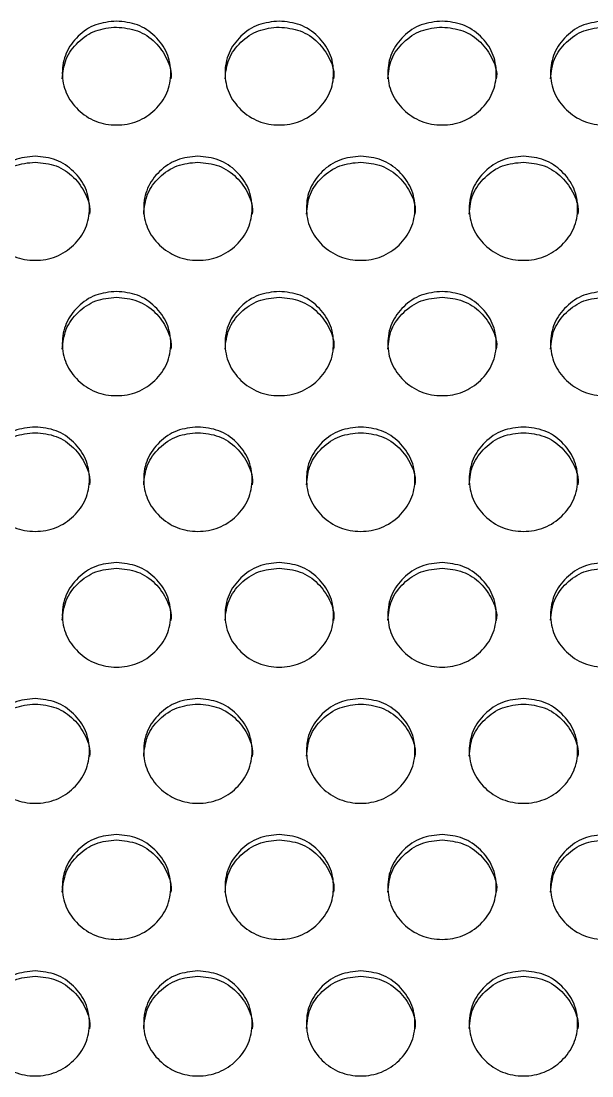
# Model space of a CAD drawing. Header units: millimetres. Extents: x 0.6 to 29.2, y 0.5 to 20.5.
# Drawn here: x 11.461 to 11.742, y 10.94 to 11.458 of the extents above; entities that cross this region are included whole.
import ezdxf

# ---------------------------------------------------------------- set-up
doc = ezdxf.new("R2010")
doc.units = ezdxf.units.MM

msp = doc.modelspace()

# ---------------------------------------------------------------- linework, layer by layer
for points, knots in [([(11.50802, 11.4582), (11.51153, 11.45786), (11.51855, 11.45717), (11.52731, 11.45111), (11.53344, 11.44278), (11.5353, 11.4327), (11.53344, 11.42262), (11.52731, 11.41423), (11.51855, 11.40836), (11.50802, 11.40657), (11.49748, 11.40836), (11.48872, 11.41423), (11.48259, 11.42262), (11.48073, 11.43269), (11.48259, 11.44278), (11.48872, 11.45111), (11.49748, 11.45719), (11.50451, 11.45787), (11.50802, 11.4582)], [0, 0, 0, 0, 0.062529, 0.124991, 0.187438, 0.249997, 0.312449, 0.375003, 0.437456, 0.500007, 0.562451, 0.625015, 0.68746, 0.750019, 0.812469, 0.875027, 0.937564, 1, 1, 1, 1]), ([(11.48135, 11.4298), (11.48171, 11.43315), (11.48243, 11.43987), (11.48877, 11.44818), (11.49747, 11.45425), (11.5045, 11.45493), (11.50802, 11.45527)], [0, 0, 0, 0, 0.2494188, 0.499737, 0.7500448, 1, 1, 1, 1]), ([(11.50802, 11.45527), (11.51152, 11.45492), (11.51853, 11.45423), (11.52739, 11.44817), (11.53313, 11.4399), (11.53535, 11.43304), (11.53468, 11.42976), (11.53468, 11.42976)], [0, 0, 0, 0, 0.250097, 0.49987, 0.749514, 0.999554, 1, 1, 1, 1]), ([(11.58802, 11.4582), (11.59153, 11.45786), (11.59855, 11.45717), (11.60731, 11.45111), (11.61344, 11.44278), (11.6153, 11.4327), (11.61344, 11.42262), (11.60731, 11.41423), (11.59855, 11.40836), (11.58802, 11.40657), (11.57748, 11.40836), (11.56872, 11.41423), (11.56259, 11.42262), (11.56073, 11.43269), (11.56259, 11.44278), (11.56872, 11.45111), (11.57748, 11.45719), (11.58451, 11.45787), (11.58802, 11.4582)], [0, 0, 0, 0, 0.062527, 0.124989, 0.187436, 0.249995, 0.312447, 0.375002, 0.437454, 0.500007, 0.562451, 0.625015, 0.687459, 0.750018, 0.812469, 0.875026, 0.937562, 1, 1, 1, 1]), ([(11.56135, 11.4298), (11.56171, 11.43315), (11.56243, 11.43987), (11.56877, 11.44818), (11.57747, 11.45425), (11.5845, 11.45493), (11.58802, 11.45527)], [0, 0, 0, 0, 0.2494197, 0.4997371, 0.7500362, 1, 1, 1, 1]), ([(11.58802, 11.45527), (11.59152, 11.45492), (11.59853, 11.45423), (11.60739, 11.44817), (11.61313, 11.4399), (11.61535, 11.43304), (11.61468, 11.42976), (11.61468, 11.42976)], [0, 0, 0, 0, 0.250089, 0.499864, 0.749511, 0.999554, 1, 1, 1, 1]), ([(11.66802, 11.4582), (11.67153, 11.45786), (11.67855, 11.45717), (11.68731, 11.45111), (11.69344, 11.44278), (11.6953, 11.4327), (11.69344, 11.42262), (11.68731, 11.41423), (11.67855, 11.40836), (11.66802, 11.40657), (11.65748, 11.40836), (11.64872, 11.41423), (11.64259, 11.42262), (11.64073, 11.43269), (11.64259, 11.44278), (11.64872, 11.45111), (11.65748, 11.45719), (11.66451, 11.45787), (11.66802, 11.4582)], [0, 0, 0, 0, 0.062529, 0.124991, 0.187438, 0.249997, 0.312449, 0.375004, 0.437458, 0.500009, 0.562453, 0.625017, 0.687461, 0.750021, 0.812471, 0.875029, 0.937564, 1, 1, 1, 1]), ([(11.64135, 11.4298), (11.64171, 11.43315), (11.64243, 11.43987), (11.64877, 11.44818), (11.65747, 11.45425), (11.6645, 11.45493), (11.66802, 11.45527)], [0, 0, 0, 0, 0.249422, 0.499742, 0.750043, 1, 1, 1, 1]), ([(11.66802, 11.45527), (11.67152, 11.45492), (11.67853, 11.45423), (11.68739, 11.44817), (11.69313, 11.4399), (11.69535, 11.43304), (11.69468, 11.42976), (11.69468, 11.42976)], [0, 0, 0, 0, 0.250097, 0.49987, 0.749514, 0.999554, 1, 1, 1, 1]), ([(11.74802, 11.4582), (11.75153, 11.45786), (11.75855, 11.45717), (11.76731, 11.45111), (11.77344, 11.44278), (11.7753, 11.4327), (11.77344, 11.42262), (11.76731, 11.41423), (11.75855, 11.40836), (11.74802, 11.40657), (11.73748, 11.40836), (11.72872, 11.41423), (11.72259, 11.42262), (11.72073, 11.43269), (11.72259, 11.44278), (11.72872, 11.45111), (11.73748, 11.45719), (11.74451, 11.45787), (11.74802, 11.4582)], [0, 0, 0, 0, 0.062529, 0.124991, 0.187437, 0.249996, 0.312448, 0.375003, 0.437455, 0.500008, 0.562452, 0.625014, 0.687459, 0.750019, 0.812469, 0.875027, 0.937564, 1, 1, 1, 1]), ([(11.72135, 11.4298), (11.72171, 11.43315), (11.72243, 11.43987), (11.72877, 11.44818), (11.73747, 11.45425), (11.7445, 11.45493), (11.74802, 11.45527)], [0, 0, 0, 0, 0.2494188, 0.499737, 0.7500448, 1, 1, 1, 1]), ([(11.46802, 11.3918), (11.47153, 11.39145), (11.47855, 11.39076), (11.48731, 11.38469), (11.49344, 11.37635), (11.4953, 11.36625), (11.49344, 11.35615), (11.48731, 11.34775), (11.47855, 11.34187), (11.46802, 11.34008), (11.45748, 11.34187), (11.44872, 11.34775), (11.44259, 11.35616), (11.44073, 11.36624), (11.44259, 11.37635), (11.44872, 11.38469), (11.45748, 11.39078), (11.46451, 11.39146), (11.46802, 11.3918)], [0, 0, 0, 0, 0.062527, 0.124991, 0.187436, 0.249995, 0.312448, 0.375003, 0.437455, 0.500008, 0.562452, 0.625014, 0.68746, 0.750019, 0.81247, 0.875027, 0.937564, 1, 1, 1, 1]), ([(11.54802, 11.3918), (11.55153, 11.39145), (11.55855, 11.39076), (11.56731, 11.38469), (11.57344, 11.37635), (11.5753, 11.36625), (11.57344, 11.35615), (11.56731, 11.34775), (11.55855, 11.34187), (11.54802, 11.34008), (11.53748, 11.34187), (11.52872, 11.34775), (11.52259, 11.35616), (11.52073, 11.36624), (11.52259, 11.37635), (11.52872, 11.38469), (11.53748, 11.39078), (11.54451, 11.39146), (11.54802, 11.3918)], [0, 0, 0, 0, 0.0625271, 0.1249887, 0.1874353, 0.2499944, 0.3124464, 0.3750022, 0.4374555, 0.5000064, 0.5624506, 0.6250148, 0.6874589, 0.7500184, 0.8124691, 0.8750265, 0.9375615, 1, 1, 1, 1]), ([(11.62802, 11.3918), (11.63153, 11.39145), (11.63855, 11.39076), (11.64731, 11.38469), (11.65344, 11.37635), (11.6553, 11.36625), (11.65344, 11.35615), (11.64731, 11.34775), (11.63855, 11.34187), (11.62802, 11.34008), (11.61748, 11.34187), (11.60872, 11.34775), (11.60259, 11.35616), (11.60073, 11.36624), (11.60259, 11.37635), (11.60872, 11.38469), (11.61748, 11.39078), (11.62451, 11.39146), (11.62802, 11.3918)], [0, 0, 0, 0, 0.062529, 0.124991, 0.187437, 0.249996, 0.312449, 0.375003, 0.437456, 0.500009, 0.562451, 0.625015, 0.687461, 0.75002, 0.81247, 0.875027, 0.937564, 1, 1, 1, 1]), ([(11.70802, 11.3918), (11.71153, 11.39145), (11.71855, 11.39076), (11.72731, 11.38469), (11.73344, 11.37635), (11.7353, 11.36625), (11.73344, 11.35615), (11.72731, 11.34775), (11.71855, 11.34187), (11.70802, 11.34008), (11.69748, 11.34187), (11.68872, 11.34775), (11.68259, 11.35616), (11.68073, 11.36624), (11.68259, 11.37635), (11.68872, 11.38469), (11.69748, 11.39078), (11.70451, 11.39146), (11.70802, 11.3918)], [0, 0, 0, 0, 0.062527, 0.124989, 0.187435, 0.249995, 0.312447, 0.375003, 0.437456, 0.500007, 0.562451, 0.625015, 0.687459, 0.750019, 0.812469, 0.875027, 0.937562, 1, 1, 1, 1]), ([(11.44135, 11.3634), (11.44171, 11.36676), (11.44243, 11.37348), (11.44877, 11.38181), (11.45747, 11.38789), (11.4645, 11.38857), (11.46802, 11.38891)], [0, 0, 0, 0, 0.249417, 0.499737, 0.750044, 1, 1, 1, 1]), ([(11.46802, 11.38891), (11.47152, 11.38856), (11.47853, 11.38787), (11.4874, 11.3818), (11.49313, 11.37352), (11.49535, 11.36663), (11.49468, 11.36336), (11.49468, 11.36336)], [0, 0, 0, 0, 0.250089, 0.499871, 0.749512, 0.999556, 1, 1, 1, 1]), ([(11.52135, 11.3634), (11.52171, 11.36676), (11.52243, 11.37348), (11.52877, 11.38181), (11.53747, 11.38789), (11.5445, 11.38857), (11.54802, 11.38891)], [0, 0, 0, 0, 0.249418, 0.499737, 0.750036, 1, 1, 1, 1]), ([(11.54802, 11.38891), (11.55152, 11.38856), (11.55853, 11.38787), (11.56739, 11.3818), (11.57316, 11.37352), (11.57528, 11.36665), (11.57468, 11.36336), (11.57468, 11.36336)], [0, 0, 0, 0, 0.25009, 0.499867, 0.749514, 0.999558, 1, 1, 1, 1]), ([(11.60135, 11.3634), (11.60171, 11.36676), (11.60243, 11.37348), (11.60877, 11.38181), (11.61747, 11.38789), (11.6245, 11.38857), (11.62802, 11.38891)], [0, 0, 0, 0, 0.249417, 0.499737, 0.750044, 1, 1, 1, 1]), ([(11.62802, 11.38891), (11.63152, 11.38856), (11.63853, 11.38787), (11.64739, 11.3818), (11.65313, 11.37352), (11.65535, 11.36663), (11.65468, 11.36336), (11.65468, 11.36336)], [0, 0, 0, 0, 0.250097, 0.49987, 0.749515, 0.999556, 1, 1, 1, 1]), ([(11.68135, 11.3634), (11.68171, 11.36676), (11.68243, 11.37348), (11.68877, 11.38181), (11.69747, 11.38789), (11.7045, 11.38857), (11.70802, 11.38891)], [0, 0, 0, 0, 0.249418, 0.499737, 0.750036, 1, 1, 1, 1]), ([(11.70802, 11.38891), (11.71152, 11.38856), (11.71853, 11.38787), (11.72739, 11.3818), (11.73313, 11.37352), (11.73535, 11.36663), (11.73468, 11.36336), (11.73468, 11.36336)], [0, 0, 0, 0, 0.2500894, 0.4998649, 0.7495115, 0.999556, 1, 1, 1, 1]), ([(11.50802, 11.32538), (11.51153, 11.32503), (11.51855, 11.32434), (11.52731, 11.31826), (11.53344, 11.30991), (11.5353, 11.29979), (11.53344, 11.28968), (11.52731, 11.28127), (11.51855, 11.27538), (11.50802, 11.27359), (11.49748, 11.27538), (11.48872, 11.28127), (11.48259, 11.28969), (11.48073, 11.29979), (11.48259, 11.30991), (11.48872, 11.31827), (11.49748, 11.32436), (11.50451, 11.32504), (11.50802, 11.32538)], [0, 0, 0, 0, 0.062529, 0.124991, 0.187438, 0.249997, 0.312448, 0.375003, 0.437456, 0.500007, 0.562451, 0.625015, 0.68746, 0.75002, 0.81247, 0.875027, 0.937564, 1, 1, 1, 1]), ([(11.58802, 11.32538), (11.59153, 11.32503), (11.59855, 11.32434), (11.60731, 11.31826), (11.61344, 11.30991), (11.6153, 11.29979), (11.61344, 11.28968), (11.60731, 11.28127), (11.59855, 11.27538), (11.58802, 11.27359), (11.57748, 11.27538), (11.56872, 11.28127), (11.56259, 11.28969), (11.56073, 11.29979), (11.56259, 11.30991), (11.56872, 11.31827), (11.57748, 11.32436), (11.58451, 11.32504), (11.58802, 11.32538)], [0, 0, 0, 0, 0.062527, 0.124989, 0.187435, 0.249995, 0.312447, 0.375003, 0.437454, 0.500007, 0.562451, 0.625015, 0.687459, 0.750019, 0.812469, 0.875027, 0.937562, 1, 1, 1, 1]), ([(11.66802, 11.32538), (11.67153, 11.32503), (11.67855, 11.32434), (11.68731, 11.31826), (11.69344, 11.30991), (11.6953, 11.29979), (11.69344, 11.28968), (11.68731, 11.28127), (11.67855, 11.27538), (11.66802, 11.27359), (11.65748, 11.27538), (11.64872, 11.28127), (11.64259, 11.28969), (11.64073, 11.29979), (11.64259, 11.30991), (11.64872, 11.31827), (11.65748, 11.32436), (11.66451, 11.32504), (11.66802, 11.32538)], [0, 0, 0, 0, 0.062529, 0.124991, 0.187438, 0.249997, 0.312448, 0.375005, 0.437458, 0.500009, 0.562453, 0.625017, 0.687461, 0.750021, 0.812471, 0.875029, 0.937564, 1, 1, 1, 1]), ([(11.74802, 11.32538), (11.75153, 11.32503), (11.75855, 11.32434), (11.76731, 11.31826), (11.77344, 11.30991), (11.7753, 11.29979), (11.77344, 11.28968), (11.76731, 11.28127), (11.75855, 11.27538), (11.74802, 11.27359), (11.73748, 11.27538), (11.72872, 11.28127), (11.72259, 11.28969), (11.72073, 11.29979), (11.72259, 11.30991), (11.72872, 11.31827), (11.73748, 11.32436), (11.74451, 11.32504), (11.74802, 11.32538)], [0, 0, 0, 0, 0.062529, 0.124991, 0.187436, 0.249996, 0.312448, 0.375004, 0.437455, 0.500008, 0.562452, 0.625014, 0.687459, 0.750019, 0.81247, 0.875027, 0.937564, 1, 1, 1, 1]), ([(11.48135, 11.297), (11.48171, 11.30036), (11.48243, 11.30709), (11.48877, 11.31544), (11.49747, 11.32152), (11.5045, 11.32221), (11.50802, 11.32255)], [0, 0, 0, 0, 0.2494195, 0.4997377, 0.7500448, 1, 1, 1, 1]), ([(11.50802, 11.32255), (11.51152, 11.3222), (11.51853, 11.32151), (11.52739, 11.31542), (11.53313, 11.30713), (11.53535, 11.30024), (11.53468, 11.29696), (11.53468, 11.29695)], [0, 0, 0, 0, 0.250096, 0.49987, 0.749515, 0.999554, 1, 1, 1, 1]), ([(11.56135, 11.297), (11.56171, 11.30036), (11.56243, 11.30709), (11.56877, 11.31544), (11.57747, 11.32152), (11.5845, 11.32221), (11.58802, 11.32255)], [0, 0, 0, 0, 0.249421, 0.499738, 0.750036, 1, 1, 1, 1]), ([(11.58802, 11.32255), (11.59152, 11.3222), (11.59853, 11.32151), (11.60739, 11.31542), (11.61313, 11.30713), (11.61535, 11.30024), (11.61468, 11.29696), (11.61468, 11.29695)], [0, 0, 0, 0, 0.250089, 0.499865, 0.749512, 0.999554, 1, 1, 1, 1]), ([(11.64135, 11.297), (11.64171, 11.30036), (11.64243, 11.30709), (11.64877, 11.31544), (11.65747, 11.32152), (11.6645, 11.32221), (11.66802, 11.32255)], [0, 0, 0, 0, 0.2494229, 0.4997426, 0.7500433, 1, 1, 1, 1]), ([(11.66802, 11.32255), (11.67152, 11.3222), (11.67853, 11.32151), (11.68739, 11.31542), (11.69313, 11.30713), (11.69535, 11.30024), (11.69468, 11.29696), (11.69468, 11.29695)], [0, 0, 0, 0, 0.250096, 0.49987, 0.749515, 0.999554, 1, 1, 1, 1]), ([(11.72135, 11.297), (11.72171, 11.30036), (11.72243, 11.30709), (11.72877, 11.31544), (11.73747, 11.32152), (11.7445, 11.32221), (11.74802, 11.32255)], [0, 0, 0, 0, 0.2494195, 0.4997377, 0.7500448, 1, 1, 1, 1]), ([(11.46802, 11.25877), (11.47153, 11.25842), (11.47855, 11.25772), (11.48731, 11.25164), (11.49344, 11.24327), (11.4953, 11.23314), (11.49344, 11.22301), (11.48731, 11.21459), (11.47855, 11.20869), (11.46802, 11.2069), (11.45748, 11.20869), (11.44872, 11.21458), (11.44259, 11.22302), (11.44073, 11.23313), (11.44259, 11.24327), (11.44872, 11.25164), (11.45748, 11.25774), (11.46451, 11.25842), (11.46802, 11.25877)], [0, 0, 0, 0, 0.062527, 0.124991, 0.187436, 0.249995, 0.312447, 0.375003, 0.437454, 0.500007, 0.562452, 0.625014, 0.687459, 0.750019, 0.812469, 0.875027, 0.937564, 1, 1, 1, 1]), ([(11.54802, 11.25877), (11.55153, 11.25842), (11.55855, 11.25772), (11.56731, 11.25164), (11.57344, 11.24327), (11.5753, 11.23314), (11.57344, 11.22301), (11.56731, 11.21459), (11.55855, 11.20869), (11.54802, 11.2069), (11.53748, 11.20869), (11.52872, 11.21458), (11.52259, 11.22302), (11.52073, 11.23313), (11.52259, 11.24327), (11.52872, 11.25164), (11.53748, 11.25774), (11.54451, 11.25842), (11.54802, 11.25877)], [0, 0, 0, 0, 0.062527, 0.124989, 0.187435, 0.249994, 0.312446, 0.375002, 0.437455, 0.500006, 0.56245, 0.625014, 0.687458, 0.750018, 0.812469, 0.875026, 0.937562, 1, 1, 1, 1]), ([(11.62802, 11.25877), (11.63153, 11.25842), (11.63855, 11.25772), (11.64731, 11.25164), (11.65344, 11.24327), (11.6553, 11.23314), (11.65344, 11.22301), (11.64731, 11.21459), (11.63855, 11.20869), (11.62802, 11.2069), (11.61748, 11.20869), (11.60872, 11.21458), (11.60259, 11.22302), (11.60073, 11.23313), (11.60259, 11.24327), (11.60872, 11.25164), (11.61748, 11.25774), (11.62451, 11.25842), (11.62802, 11.25877)], [0, 0, 0, 0, 0.062529, 0.124991, 0.187437, 0.249996, 0.312448, 0.375003, 0.437456, 0.500009, 0.562451, 0.625015, 0.68746, 0.75002, 0.81247, 0.875027, 0.937564, 1, 1, 1, 1]), ([(11.70802, 11.25877), (11.71153, 11.25842), (11.71855, 11.25772), (11.72731, 11.25164), (11.73344, 11.24327), (11.7353, 11.23314), (11.73344, 11.22301), (11.72731, 11.21459), (11.71855, 11.20869), (11.70802, 11.2069), (11.69748, 11.20869), (11.68872, 11.21458), (11.68259, 11.22302), (11.68073, 11.23313), (11.68259, 11.24327), (11.68872, 11.25164), (11.69748, 11.25774), (11.70451, 11.25842), (11.70802, 11.25877)], [0, 0, 0, 0, 0.062527, 0.1249887, 0.1874352, 0.2499946, 0.3124468, 0.3750023, 0.4374556, 0.5000065, 0.5624506, 0.6250146, 0.6874587, 0.7500187, 0.8124691, 0.8750266, 0.9375617, 1, 1, 1, 1]), ([(11.44135, 11.23039), (11.44171, 11.23376), (11.44243, 11.2405), (11.44877, 11.24886), (11.45747, 11.25496), (11.4645, 11.25564), (11.46802, 11.25598)], [0, 0, 0, 0, 0.249418, 0.499737, 0.750045, 1, 1, 1, 1]), ([(11.46802, 11.25598), (11.47152, 11.25563), (11.47853, 11.25494), (11.4874, 11.24885), (11.49313, 11.24054), (11.49535, 11.23364), (11.49468, 11.23036), (11.49468, 11.23035)], [0, 0, 0, 0, 0.250088, 0.49987, 0.74951, 0.999556, 1, 1, 1, 1]), ([(11.52135, 11.23039), (11.52171, 11.23376), (11.52243, 11.2405), (11.52877, 11.24886), (11.53747, 11.25496), (11.5445, 11.25564), (11.54802, 11.25598)], [0, 0, 0, 0, 0.249419, 0.499738, 0.750036, 1, 1, 1, 1]), ([(11.54802, 11.25598), (11.55152, 11.25563), (11.55853, 11.25494), (11.56739, 11.24885), (11.57316, 11.24054), (11.57528, 11.23365), (11.57468, 11.23036), (11.57468, 11.23035)], [0, 0, 0, 0, 0.25009, 0.499865, 0.749512, 0.999557, 1, 1, 1, 1]), ([(11.60135, 11.23039), (11.60171, 11.23376), (11.60243, 11.2405), (11.60877, 11.24886), (11.61747, 11.25496), (11.6245, 11.25564), (11.62802, 11.25598)], [0, 0, 0, 0, 0.249418, 0.499737, 0.750045, 1, 1, 1, 1]), ([(11.62802, 11.25598), (11.63152, 11.25563), (11.63853, 11.25494), (11.64739, 11.24885), (11.65313, 11.24054), (11.65535, 11.23364), (11.65468, 11.23036), (11.65468, 11.23035)], [0, 0, 0, 0, 0.250097, 0.499869, 0.749513, 0.999556, 1, 1, 1, 1]), ([(11.68135, 11.23039), (11.68171, 11.23376), (11.68243, 11.2405), (11.68877, 11.24886), (11.69747, 11.25496), (11.7045, 11.25564), (11.70802, 11.25598)], [0, 0, 0, 0, 0.249419, 0.499738, 0.750036, 1, 1, 1, 1]), ([(11.70802, 11.25598), (11.71152, 11.25563), (11.71853, 11.25494), (11.72739, 11.24885), (11.73313, 11.24054), (11.73535, 11.23364), (11.73468, 11.23036), (11.73468, 11.23035)], [0, 0, 0, 0, 0.250089, 0.4998633, 0.7495097, 0.9995557, 1, 1, 1, 1]), ([(11.50802, 11.19215), (11.51153, 11.1918), (11.51855, 11.1911), (11.52731, 11.18501), (11.53344, 11.17663), (11.5353, 11.16648), (11.53344, 11.15634), (11.52731, 11.1479), (11.51855, 11.142), (11.50802, 11.1402), (11.49748, 11.14199), (11.48872, 11.1479), (11.48259, 11.15635), (11.48073, 11.16648), (11.48259, 11.17663), (11.48872, 11.18501), (11.49748, 11.19112), (11.50451, 11.19181), (11.50802, 11.19215)], [0, 0, 0, 0, 0.062529, 0.124991, 0.187438, 0.249997, 0.312449, 0.375003, 0.437456, 0.500007, 0.562451, 0.625015, 0.687461, 0.75002, 0.81247, 0.875027, 0.937564, 1, 1, 1, 1]), ([(11.48135, 11.16379), (11.48171, 11.16716), (11.48243, 11.17391), (11.48877, 11.18228), (11.49747, 11.18839), (11.5045, 11.18907), (11.50802, 11.18941)], [0, 0, 0, 0, 0.249419, 0.499737, 0.750045, 1, 1, 1, 1]), ([(11.50802, 11.18941), (11.51152, 11.18907), (11.51853, 11.18837), (11.52739, 11.18227), (11.53313, 11.17395), (11.53535, 11.16704), (11.53468, 11.16375), (11.53468, 11.16374)], [0, 0, 0, 0, 0.250096, 0.49987, 0.749514, 0.999553, 1, 1, 1, 1]), ([(11.58802, 11.19215), (11.59153, 11.1918), (11.59855, 11.1911), (11.60731, 11.18501), (11.61344, 11.17663), (11.6153, 11.16648), (11.61344, 11.15634), (11.60731, 11.1479), (11.59855, 11.142), (11.58802, 11.1402), (11.57748, 11.14199), (11.56872, 11.1479), (11.56259, 11.15635), (11.56073, 11.16648), (11.56259, 11.17663), (11.56872, 11.18501), (11.57748, 11.19112), (11.58451, 11.19181), (11.58802, 11.19215)], [0, 0, 0, 0, 0.062527, 0.124988, 0.187435, 0.249995, 0.312447, 0.375002, 0.437454, 0.500007, 0.562451, 0.625015, 0.687459, 0.750019, 0.812469, 0.875027, 0.937562, 1, 1, 1, 1]), ([(11.56135, 11.16379), (11.56171, 11.16716), (11.56243, 11.17391), (11.56877, 11.18228), (11.57747, 11.18839), (11.5845, 11.18907), (11.58802, 11.18941)], [0, 0, 0, 0, 0.24942, 0.499737, 0.750036, 1, 1, 1, 1]), ([(11.58802, 11.18941), (11.59152, 11.18907), (11.59853, 11.18837), (11.60739, 11.18227), (11.61313, 11.17395), (11.61535, 11.16704), (11.61468, 11.16375), (11.61468, 11.16374)], [0, 0, 0, 0, 0.250089, 0.499864, 0.74951, 0.999553, 1, 1, 1, 1]), ([(11.66802, 11.19215), (11.67153, 11.1918), (11.67855, 11.1911), (11.68731, 11.18501), (11.69344, 11.17663), (11.6953, 11.16648), (11.69344, 11.15634), (11.68731, 11.1479), (11.67855, 11.142), (11.66802, 11.1402), (11.65748, 11.14199), (11.64872, 11.1479), (11.64259, 11.15635), (11.64073, 11.16648), (11.64259, 11.17663), (11.64872, 11.18501), (11.65748, 11.19112), (11.66451, 11.19181), (11.66802, 11.19215)], [0, 0, 0, 0, 0.062529, 0.124991, 0.187438, 0.249997, 0.312449, 0.375004, 0.437458, 0.500009, 0.562453, 0.625017, 0.687461, 0.750021, 0.812471, 0.875029, 0.937564, 1, 1, 1, 1]), ([(11.64135, 11.16379), (11.64171, 11.16716), (11.64243, 11.17391), (11.64877, 11.18228), (11.65747, 11.18839), (11.6645, 11.18907), (11.66802, 11.18941)], [0, 0, 0, 0, 0.249422, 0.499742, 0.750043, 1, 1, 1, 1]), ([(11.66802, 11.18941), (11.67152, 11.18907), (11.67853, 11.18837), (11.68739, 11.18227), (11.69313, 11.17395), (11.69535, 11.16704), (11.69468, 11.16375), (11.69468, 11.16374)], [0, 0, 0, 0, 0.250096, 0.49987, 0.749514, 0.999553, 1, 1, 1, 1]), ([(11.74802, 11.19215), (11.75153, 11.1918), (11.75855, 11.1911), (11.76731, 11.18501), (11.77344, 11.17663), (11.7753, 11.16648), (11.77344, 11.15634), (11.76731, 11.1479), (11.75855, 11.142), (11.74802, 11.1402), (11.73748, 11.14199), (11.72872, 11.1479), (11.72259, 11.15635), (11.72073, 11.16648), (11.72259, 11.17663), (11.72872, 11.18501), (11.73748, 11.19112), (11.74451, 11.19181), (11.74802, 11.19215)], [0, 0, 0, 0, 0.0625293, 0.1249907, 0.1874364, 0.2499958, 0.3124479, 0.3750034, 0.4374547, 0.5000079, 0.5624521, 0.6250139, 0.6874597, 0.7500191, 0.8124696, 0.875027, 0.9375641, 1, 1, 1, 1]), ([(11.72135, 11.16379), (11.72171, 11.16716), (11.72243, 11.17391), (11.72877, 11.18228), (11.73747, 11.18839), (11.7445, 11.18907), (11.74802, 11.18941)], [0, 0, 0, 0, 0.249419, 0.499737, 0.750045, 1, 1, 1, 1]), ([(11.46802, 11.12533), (11.47153, 11.12498), (11.47855, 11.12429), (11.48731, 11.11818), (11.49344, 11.10979), (11.4953, 11.09963), (11.49344, 11.08948), (11.48731, 11.08102), (11.47855, 11.07511), (11.46802, 11.07331), (11.45748, 11.07511), (11.44872, 11.08102), (11.44259, 11.08948), (11.44073, 11.09963), (11.44259, 11.1098), (11.44872, 11.11819), (11.45748, 11.12431), (11.46451, 11.12499), (11.46802, 11.12533)], [0, 0, 0, 0, 0.062527, 0.124991, 0.187436, 0.249995, 0.312447, 0.375003, 0.437455, 0.500008, 0.562452, 0.625014, 0.687459, 0.750019, 0.812469, 0.875027, 0.937564, 1, 1, 1, 1]), ([(11.44135, 11.09698), (11.44171, 11.10036), (11.44243, 11.10713), (11.44877, 11.11551), (11.45747, 11.12162), (11.4645, 11.12231), (11.46802, 11.12265)], [0, 0, 0, 0, 0.2494191, 0.4997374, 0.7500448, 1, 1, 1, 1]), ([(11.46802, 11.12265), (11.47152, 11.1223), (11.47853, 11.1216), (11.48739, 11.11549), (11.49313, 11.10716), (11.49535, 11.10025), (11.49468, 11.09695), (11.49468, 11.09694)], [0, 0, 0, 0, 0.250088, 0.499871, 0.749511, 0.999555, 1, 1, 1, 1]), ([(11.54802, 11.12533), (11.55153, 11.12498), (11.55855, 11.12429), (11.56731, 11.11818), (11.57344, 11.10979), (11.5753, 11.09963), (11.57344, 11.08948), (11.56731, 11.08102), (11.55855, 11.07511), (11.54802, 11.07331), (11.53748, 11.07511), (11.52872, 11.08102), (11.52259, 11.08948), (11.52073, 11.09963), (11.52259, 11.1098), (11.52872, 11.11819), (11.53748, 11.12431), (11.54451, 11.12499), (11.54802, 11.12533)], [0, 0, 0, 0, 0.062527, 0.124989, 0.187436, 0.249994, 0.312446, 0.375002, 0.437455, 0.500006, 0.562451, 0.625015, 0.687458, 0.750019, 0.812469, 0.875026, 0.937562, 1, 1, 1, 1]), ([(11.52135, 11.09698), (11.52171, 11.10036), (11.52243, 11.10713), (11.52877, 11.11551), (11.53747, 11.12162), (11.5445, 11.12231), (11.54802, 11.12265)], [0, 0, 0, 0, 0.2494201, 0.4997376, 0.7500363, 1, 1, 1, 1]), ([(11.54802, 11.12265), (11.55152, 11.1223), (11.55853, 11.1216), (11.56739, 11.1155), (11.57316, 11.10716), (11.57528, 11.10026), (11.57468, 11.09695), (11.57468, 11.09694)], [0, 0, 0, 0, 0.25009, 0.499866, 0.749513, 0.999556, 1, 1, 1, 1]), ([(11.62802, 11.12533), (11.63153, 11.12498), (11.63855, 11.12429), (11.64731, 11.11818), (11.65344, 11.10979), (11.6553, 11.09963), (11.65344, 11.08948), (11.64731, 11.08102), (11.63855, 11.07511), (11.62802, 11.07331), (11.61748, 11.07511), (11.60872, 11.08102), (11.60259, 11.08948), (11.60073, 11.09963), (11.60259, 11.1098), (11.60872, 11.11819), (11.61748, 11.12431), (11.62451, 11.12499), (11.62802, 11.12533)], [0, 0, 0, 0, 0.062529, 0.124991, 0.187438, 0.249996, 0.312448, 0.375003, 0.437456, 0.500009, 0.562451, 0.625015, 0.68746, 0.75002, 0.812469, 0.875027, 0.937564, 1, 1, 1, 1]), ([(11.60135, 11.09698), (11.60171, 11.10036), (11.60243, 11.10713), (11.60877, 11.11551), (11.61747, 11.12162), (11.6245, 11.12231), (11.62802, 11.12265)], [0, 0, 0, 0, 0.2494191, 0.4997374, 0.7500448, 1, 1, 1, 1]), ([(11.62802, 11.12265), (11.63152, 11.1223), (11.63853, 11.1216), (11.64739, 11.11549), (11.65313, 11.10716), (11.65535, 11.10025), (11.65468, 11.09695), (11.65468, 11.09694)], [0, 0, 0, 0, 0.250096, 0.49987, 0.749514, 0.999555, 1, 1, 1, 1]), ([(11.70802, 11.12533), (11.71153, 11.12498), (11.71855, 11.12429), (11.72731, 11.11818), (11.73344, 11.10979), (11.7353, 11.09963), (11.73344, 11.08948), (11.72731, 11.08102), (11.71855, 11.07511), (11.70802, 11.07331), (11.69748, 11.07511), (11.68872, 11.08102), (11.68259, 11.08948), (11.68073, 11.09963), (11.68259, 11.1098), (11.68872, 11.11819), (11.69748, 11.12431), (11.70451, 11.12499), (11.70802, 11.12533)], [0, 0, 0, 0, 0.062527, 0.124989, 0.187436, 0.249995, 0.312447, 0.375003, 0.437456, 0.500007, 0.562451, 0.625015, 0.687459, 0.750019, 0.812469, 0.875026, 0.937562, 1, 1, 1, 1]), ([(11.68135, 11.09698), (11.68171, 11.10036), (11.68243, 11.10713), (11.68877, 11.11551), (11.69747, 11.12162), (11.7045, 11.12231), (11.70802, 11.12265)], [0, 0, 0, 0, 0.2494201, 0.4997376, 0.7500363, 1, 1, 1, 1]), ([(11.70802, 11.12265), (11.71152, 11.1223), (11.71853, 11.1216), (11.72739, 11.11549), (11.73313, 11.10716), (11.73535, 11.10025), (11.73468, 11.09695), (11.73468, 11.09694)], [0, 0, 0, 0, 0.2500889, 0.4998641, 0.7495104, 0.9995547, 1, 1, 1, 1]), ([(11.50802, 11.05852), (11.51153, 11.05817), (11.51855, 11.05747), (11.52731, 11.05136), (11.53344, 11.04296), (11.5353, 11.03278), (11.53344, 11.02261), (11.52731, 11.01415), (11.51855, 11.00822), (11.50802, 11.00642), (11.49748, 11.00822), (11.48872, 11.01415), (11.48259, 11.02261), (11.48073, 11.03278), (11.48259, 11.04296), (11.48872, 11.05136), (11.49748, 11.05749), (11.50451, 11.05818), (11.50802, 11.05852)], [0, 0, 0, 0, 0.062529, 0.124991, 0.187438, 0.249996, 0.312448, 0.375003, 0.437456, 0.500007, 0.562451, 0.625015, 0.687461, 0.75002, 0.81247, 0.875027, 0.937564, 1, 1, 1, 1]), ([(11.48135, 11.03018), (11.48171, 11.03357), (11.48243, 11.04034), (11.48877, 11.04873), (11.49747, 11.05486), (11.5045, 11.05554), (11.50802, 11.05588)], [0, 0, 0, 0, 0.249419, 0.499738, 0.750045, 1, 1, 1, 1]), ([(11.50802, 11.05588), (11.51152, 11.05554), (11.51853, 11.05484), (11.52739, 11.04872), (11.53313, 11.04038), (11.53535, 11.03345), (11.53468, 11.03015), (11.53468, 11.03014)], [0, 0, 0, 0, 0.250097, 0.49987, 0.749516, 0.999555, 1, 1, 1, 1]), ([(11.58802, 11.05852), (11.59153, 11.05817), (11.59855, 11.05747), (11.60731, 11.05136), (11.61344, 11.04296), (11.6153, 11.03278), (11.61344, 11.02261), (11.60731, 11.01415), (11.59855, 11.00822), (11.58802, 11.00642), (11.57748, 11.00822), (11.56872, 11.01415), (11.56259, 11.02261), (11.56073, 11.03278), (11.56259, 11.04296), (11.56872, 11.05136), (11.57748, 11.05749), (11.58451, 11.05818), (11.58802, 11.05852)], [0, 0, 0, 0, 0.062527, 0.1249887, 0.1874354, 0.2499945, 0.3124465, 0.3750023, 0.4374535, 0.5000068, 0.562451, 0.6250152, 0.6874592, 0.750019, 0.8124693, 0.8750266, 0.9375616, 1, 1, 1, 1]), ([(11.56135, 11.03018), (11.56171, 11.03357), (11.56243, 11.04034), (11.56877, 11.04873), (11.57747, 11.05486), (11.5845, 11.05554), (11.58802, 11.05588)], [0, 0, 0, 0, 0.2494196, 0.4997379, 0.750036, 1, 1, 1, 1]), ([(11.58802, 11.05588), (11.59152, 11.05554), (11.59853, 11.05484), (11.60739, 11.04872), (11.61313, 11.04038), (11.61535, 11.03345), (11.61468, 11.03015), (11.61468, 11.03014)], [0, 0, 0, 0, 0.250089, 0.499864, 0.749513, 0.999555, 1, 1, 1, 1]), ([(11.66802, 11.05852), (11.67153, 11.05817), (11.67855, 11.05747), (11.68731, 11.05136), (11.69344, 11.04296), (11.6953, 11.03278), (11.69344, 11.02261), (11.68731, 11.01415), (11.67855, 11.00822), (11.66802, 11.00642), (11.65748, 11.00822), (11.64872, 11.01415), (11.64259, 11.02261), (11.64073, 11.03278), (11.64259, 11.04296), (11.64872, 11.05136), (11.65748, 11.05749), (11.66451, 11.05818), (11.66802, 11.05852)], [0, 0, 0, 0, 0.062529, 0.124991, 0.187438, 0.249997, 0.312448, 0.375004, 0.437457, 0.500009, 0.562453, 0.625017, 0.687461, 0.750021, 0.812471, 0.875029, 0.937564, 1, 1, 1, 1]), ([(11.64135, 11.03018), (11.64171, 11.03357), (11.64243, 11.04034), (11.64877, 11.04873), (11.65747, 11.05486), (11.6645, 11.05554), (11.66802, 11.05588)], [0, 0, 0, 0, 0.249422, 0.499743, 0.750043, 1, 1, 1, 1]), ([(11.66802, 11.05588), (11.67152, 11.05554), (11.67853, 11.05484), (11.68739, 11.04872), (11.69313, 11.04038), (11.69535, 11.03345), (11.69468, 11.03015), (11.69468, 11.03014)], [0, 0, 0, 0, 0.250097, 0.49987, 0.749516, 0.999555, 1, 1, 1, 1]), ([(11.74802, 11.05852), (11.75153, 11.05817), (11.75855, 11.05747), (11.76731, 11.05136), (11.77344, 11.04296), (11.7753, 11.03278), (11.77344, 11.02261), (11.76731, 11.01415), (11.75855, 11.00822), (11.74802, 11.00642), (11.73748, 11.00822), (11.72872, 11.01415), (11.72259, 11.02261), (11.72073, 11.03278), (11.72259, 11.04296), (11.72872, 11.05136), (11.73748, 11.05749), (11.74451, 11.05818), (11.74802, 11.05852)], [0, 0, 0, 0, 0.062529, 0.124991, 0.187436, 0.249996, 0.312447, 0.375003, 0.437455, 0.500008, 0.562452, 0.625014, 0.68746, 0.750019, 0.81247, 0.875027, 0.937564, 1, 1, 1, 1]), ([(11.72135, 11.03018), (11.72171, 11.03357), (11.72243, 11.04034), (11.72877, 11.04873), (11.73747, 11.05486), (11.7445, 11.05554), (11.74802, 11.05588)], [0, 0, 0, 0, 0.249419, 0.499738, 0.750045, 1, 1, 1, 1]), ([(11.46802, 10.99151), (11.47153, 10.99116), (11.47855, 10.99046), (11.48731, 10.98434), (11.49344, 10.97593), (11.4953, 10.96574), (11.49344, 10.95555), (11.48731, 10.94708), (11.47855, 10.94115), (11.46802, 10.93934), (11.45748, 10.94114), (11.44872, 10.94708), (11.44259, 10.95556), (11.44073, 10.96573), (11.44259, 10.97593), (11.44872, 10.98435), (11.45748, 10.99048), (11.46451, 10.99117), (11.46802, 10.99151)], [0, 0, 0, 0, 0.0625271, 0.1249907, 0.1874358, 0.2499952, 0.3124475, 0.3750034, 0.4374546, 0.5000078, 0.5624519, 0.6250141, 0.6874592, 0.750019, 0.8124693, 0.8750268, 0.937564, 1, 1, 1, 1]), ([(11.44135, 10.96319), (11.44171, 10.96658), (11.44243, 10.97336), (11.44877, 10.98177), (11.45747, 10.9879), (11.4645, 10.98859), (11.46802, 10.98893)], [0, 0, 0, 0, 0.249419, 0.4997373, 0.7500444, 1, 1, 1, 1]), ([(11.46802, 10.98893), (11.47152, 10.98858), (11.47853, 10.98788), (11.4874, 10.98175), (11.49313, 10.9734), (11.49535, 10.96646), (11.49468, 10.96316), (11.49468, 10.96315)], [0, 0, 0, 0, 0.250088, 0.499871, 0.749512, 0.999555, 1, 1, 1, 1]), ([(11.54802, 10.99151), (11.55153, 10.99116), (11.55855, 10.99046), (11.56731, 10.98434), (11.57344, 10.97593), (11.5753, 10.96574), (11.57344, 10.95555), (11.56731, 10.94708), (11.55855, 10.94115), (11.54802, 10.93934), (11.53748, 10.94114), (11.52872, 10.94708), (11.52259, 10.95556), (11.52073, 10.96573), (11.52259, 10.97593), (11.52872, 10.98435), (11.53748, 10.99048), (11.54451, 10.99117), (11.54802, 10.99151)], [0, 0, 0, 0, 0.0625271, 0.1249889, 0.1874353, 0.2499944, 0.3124463, 0.3750023, 0.4374554, 0.5000063, 0.5624505, 0.6250147, 0.6874585, 0.7500184, 0.8124688, 0.8750263, 0.9375616, 1, 1, 1, 1]), ([(11.52135, 10.96319), (11.52171, 10.96658), (11.52243, 10.97336), (11.52877, 10.98177), (11.53747, 10.9879), (11.5445, 10.98859), (11.54802, 10.98893)], [0, 0, 0, 0, 0.24942, 0.499737, 0.750036, 1, 1, 1, 1]), ([(11.54802, 10.98893), (11.55152, 10.98858), (11.55853, 10.98788), (11.56739, 10.98175), (11.57316, 10.9734), (11.57528, 10.96647), (11.57468, 10.96316), (11.57468, 10.96315)], [0, 0, 0, 0, 0.25009, 0.499866, 0.749514, 0.999557, 1, 1, 1, 1]), ([(11.62802, 10.99151), (11.63153, 10.99116), (11.63855, 10.99046), (11.64731, 10.98434), (11.65344, 10.97593), (11.6553, 10.96574), (11.65344, 10.95556), (11.64731, 10.94708), (11.63855, 10.94115), (11.62802, 10.93934), (11.61748, 10.94114), (11.60872, 10.94708), (11.60259, 10.95556), (11.60073, 10.96573), (11.60259, 10.97593), (11.60872, 10.98435), (11.61748, 10.99048), (11.62451, 10.99117), (11.62802, 10.99151)], [0, 0, 0, 0, 0.0625294, 0.124991, 0.1874374, 0.2499963, 0.3124486, 0.3750031, 0.4374562, 0.5000093, 0.5624511, 0.6250152, 0.6874603, 0.7500196, 0.8124694, 0.8750269, 0.937564, 1, 1, 1, 1]), ([(11.60135, 10.96319), (11.60171, 10.96658), (11.60243, 10.97336), (11.60877, 10.98177), (11.61747, 10.9879), (11.6245, 10.98859), (11.62802, 10.98893)], [0, 0, 0, 0, 0.249419, 0.4997373, 0.7500444, 1, 1, 1, 1]), ([(11.62802, 10.98893), (11.63152, 10.98858), (11.63853, 10.98788), (11.64739, 10.98175), (11.65313, 10.9734), (11.65535, 10.96646), (11.65468, 10.96316), (11.65468, 10.96315)], [0, 0, 0, 0, 0.2500965, 0.4998697, 0.7495151, 0.9995553, 1, 1, 1, 1]), ([(11.70802, 10.99151), (11.71153, 10.99116), (11.71855, 10.99046), (11.72731, 10.98434), (11.73344, 10.97593), (11.7353, 10.96574), (11.73344, 10.95555), (11.72731, 10.94708), (11.71855, 10.94115), (11.70802, 10.93934), (11.69748, 10.94114), (11.68872, 10.94708), (11.68259, 10.95556), (11.68073, 10.96573), (11.68259, 10.97593), (11.68872, 10.98435), (11.69748, 10.99048), (11.70451, 10.99117), (11.70802, 10.99151)], [0, 0, 0, 0, 0.062527, 0.124989, 0.187435, 0.249995, 0.312447, 0.375003, 0.437456, 0.500007, 0.562451, 0.625015, 0.687459, 0.750019, 0.812469, 0.875026, 0.937562, 1, 1, 1, 1]), ([(11.68135, 10.96319), (11.68171, 10.96658), (11.68243, 10.97336), (11.68877, 10.98177), (11.69747, 10.9879), (11.7045, 10.98859), (11.70802, 10.98893)], [0, 0, 0, 0, 0.24942, 0.499737, 0.750036, 1, 1, 1, 1]), ([(11.70802, 10.98893), (11.71152, 10.98858), (11.71853, 10.98788), (11.72739, 10.98175), (11.73313, 10.9734), (11.73535, 10.96646), (11.73468, 10.96316), (11.73468, 10.96315)], [0, 0, 0, 0, 0.2500891, 0.4998641, 0.7495115, 0.9995553, 1, 1, 1, 1])]:
    msp.add_open_spline(points, degree=3, knots=knots)

doc.saveas('drawing.dxf')
